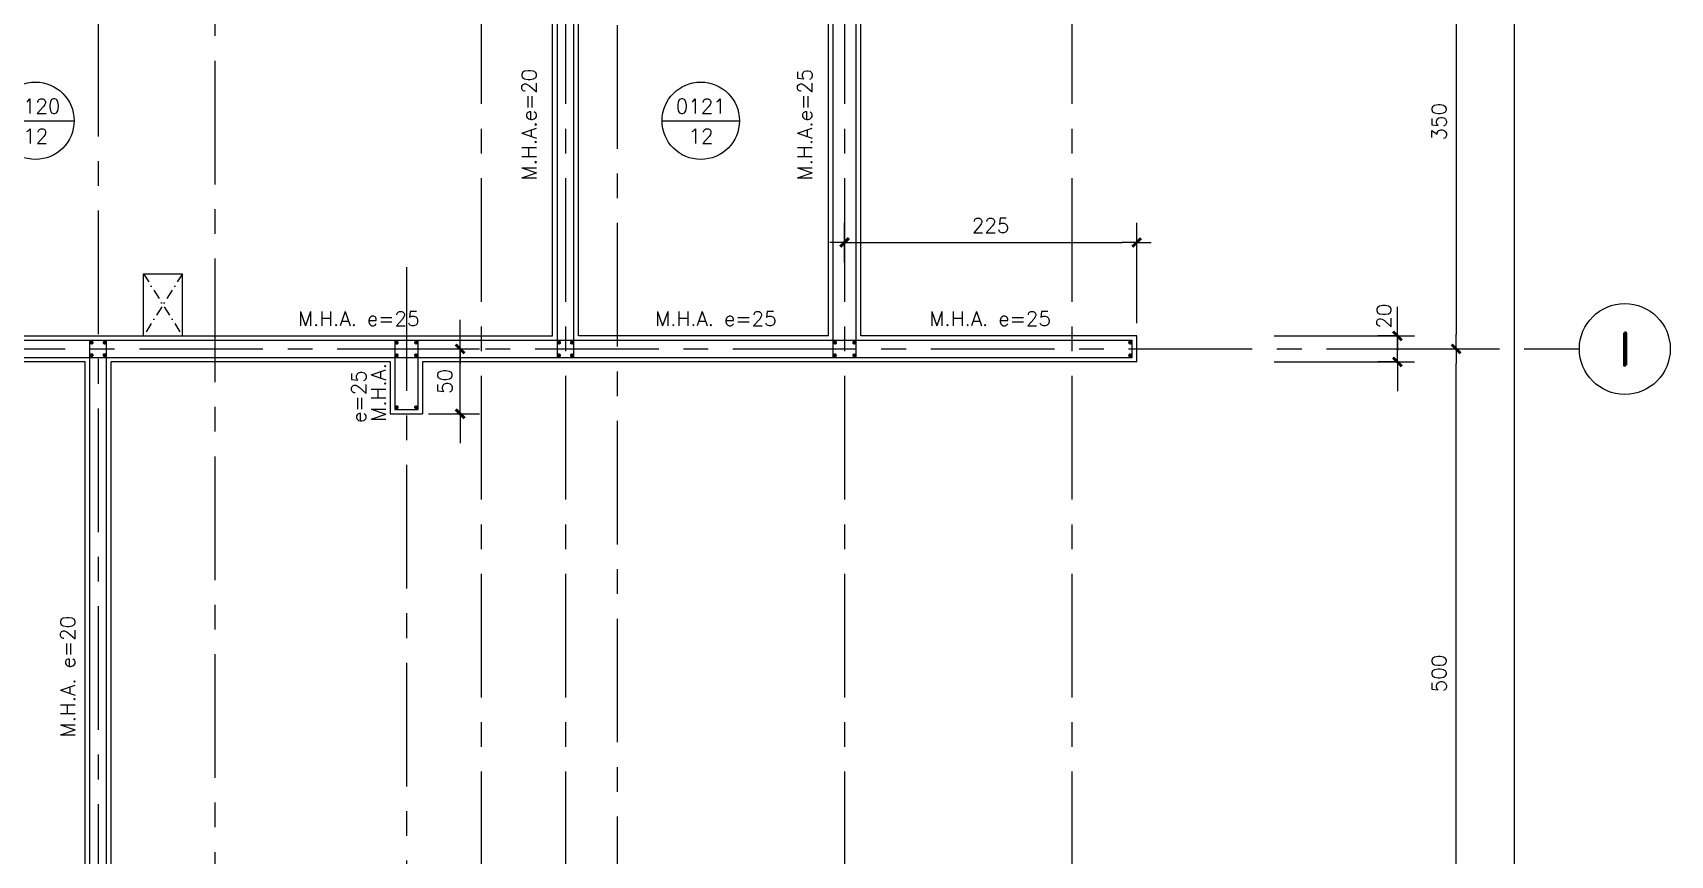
# Model space of a CAD drawing. Header units: millimetres. Extents: x -656862 to -653478, y 91928 to 96737.
# Drawn here: x -654740 to -653479, y 93707 to 94341 of the extents above; entities that cross this region are included whole.
import ezdxf
from ezdxf.enums import TextEntityAlignment as Align

# ---------------------------------------------------------------- set-up
doc = ezdxf.new("R2010")
doc.units = ezdxf.units.MM
doc.header["$LTSCALE"] = 30
doc.linetypes.add('CENTER', pattern=[50.8, 31.75, -6.35, 6.35, -6.35])
doc.linetypes.add('DASHDOT', pattern=[1, 0.5, -0.25, 0, -0.25])
for name, color, linetype in [('A-LINEA 015', 6, 'Continuous'), ('BORDE DE LOSAS', 3, 'Continuous'), ('COTAS', 5, 'Continuous'), ('Cotas2', 1, 'Continuous'), ('EJES', 1, 'CENTER'), ('MALLA', 1, 'Continuous'), ('MUROS', 5, 'Continuous'), ('TEXTOS1', 9, 'Continuous'), ('VANOS', 8, 'DASHDOT')]:
    doc.layers.add(name, color=color, linetype=linetype)
doc.styles.add('ROMAND', font='romand')
doc.styles.add('ROMANS', font='romans')
doc.dimstyles.new('ING-50', dxfattribs={"dimscale": 5, "dimtxt": 2.25, "dimasz": 2.25, "dimexe": 3, "dimexo": 0, "dimgap": 1.5, "dimtad": 1, "dimdec": 1, "dimzin": 12, "dimdsep": 46, "dimtxsty": 'ROMANS', "dimblk1": 'TICK1', "dimblk2": 'TICK1', "dimsah": 1, "dimcen": 0.09, "dimclrd": 2, "dimclre": 1, "dimclrt": 3, "dimadec": 1, "dimazin": 3, "dimtfac": 1, "dimtdec": 1, "dimtix": 1, "dimtmove": 2, "dimatfit": 3, "dimfxl": 3, "dimtolj": 1, "dimtzin": 12, "dimarcsym": 0})

# ---------------------------------------------------------------- blocks, each defined once
blk = doc.blocks.new('EJE-1')
at = {"color": 3, "linetype": 'Continuous'}
blk.add_circle((0, 0), 35, dxfattribs=at)
at = {"color": 5, "linetype": 'Continuous', "style": 'ROMAND'}
blk.add_attdef('0', text='', height=25, dxfattribs=at).set_placement((0.2, 0), align=Align.MIDDLE)
blk = doc.blocks.new('TICK1')
at = {"color": 2}
for points in [[(0, 0), (-1, 0)], [(0, 0), (1, 0)]]:
    blk.add_lwpolyline(points, dxfattribs=at)
at = {"color": 2, "const_width": 0.2}
blk.add_lwpolyline([(-0.3, -0.3), (0.3, 0.3)], dxfattribs=at)
blk = doc.blocks.new('*D32')
at = {"layer": 'COTAS', "color": 1, "lineweight": -2}
for p, q in [((-653648.2, 94447.5), (-653628.7, 94447.5)), ((-653648.2, 94097.5), (-653628.7, 94097.5))]:
    blk.add_line(p, q, dxfattribs=at)
at = {"layer": 'COTAS', "color": 2, "lineweight": -2}
blk.add_line((-653643.7, 94436.2), (-653643.7, 94108.7), dxfattribs=at)
at = {"layer": 'Defpoints', "color": 0}
for p in [(-653648.2, 94447.5), (-653648.2, 94097.5), (-653643.7, 94097.5)]:
    blk.add_point(p, dxfattribs=at)
at = {"layer": 'COTAS', "color": 2, "lineweight": -2, "xscale": 11.25, "yscale": 11.25, "zscale": 11.25}
for p, rotation in [((-653643.7, 94447.5), 90), ((-653643.7, 94097.5), 270)]:
    blk.add_blockref('TICK1', p, dxfattribs=dict(at, rotation=rotation))
at = {"layer": 'COTAS', "color": 3, "insert": (-653656.8, 94272.5), "char_height": 11.25, "attachment_point": 5, "rotation": 90, "style": 'ROMANS'}
blk.add_mtext('\\A1;350', dxfattribs=at)
blk = doc.blocks.new('*D33')
at = {"layer": 'COTAS', "color": 1, "lineweight": -2}
for p, q in [((-653648.2, 94097.5), (-653628.7, 94097.5)), ((-653648.2, 93597.5), (-653628.7, 93597.5))]:
    blk.add_line(p, q, dxfattribs=at)
at = {"layer": 'COTAS', "color": 2, "lineweight": -2}
blk.add_line((-653643.7, 93608.7), (-653643.7, 94086.2), dxfattribs=at)
at = {"layer": 'Defpoints', "color": 0}
for p in [(-653648.2, 94097.5), (-653643.7, 94097.5), (-653648.2, 93597.5)]:
    blk.add_point(p, dxfattribs=at)
at = {"layer": 'COTAS', "color": 2, "lineweight": -2, "xscale": 11.25, "yscale": 11.25, "zscale": 11.25}
for p, rotation in [((-653643.7, 94097.5), 90), ((-653643.7, 93597.5), 270)]:
    blk.add_blockref('TICK1', p, dxfattribs=dict(at, rotation=rotation))
at = {"layer": 'COTAS', "color": 3, "insert": (-653656.8, 93847.5), "char_height": 11.25, "attachment_point": 5, "rotation": 90, "style": 'ROMANS'}
blk.add_mtext('\\A1;500', dxfattribs=at)
blk = doc.blocks.new('*D34')
at = {"layer": 'COTAS', "color": 1, "lineweight": -2}
for p, q in [((-653603.2, 96327.5), (-653583.7, 96327.5)), ((-653603.2, 93347.5), (-653583.7, 93347.5))]:
    blk.add_line(p, q, dxfattribs=at)
at = {"layer": 'COTAS', "color": 2, "lineweight": -2}
blk.add_line((-653598.7, 93358.7), (-653598.7, 96316.2), dxfattribs=at)
at = {"layer": 'Defpoints', "color": 0}
for p in [(-653603.2, 96327.5), (-653598.7, 96327.5), (-653603.2, 93347.5)]:
    blk.add_point(p, dxfattribs=at)
at = {"layer": 'COTAS', "color": 2, "lineweight": -2, "xscale": 11.25, "yscale": 11.25, "zscale": 11.25}
for p, rotation in [((-653598.7, 96327.5), 90), ((-653598.7, 93347.5), 270)]:
    blk.add_blockref('TICK1', p, dxfattribs=dict(at, rotation=rotation))
at = {"layer": 'COTAS', "color": 3, "insert": (-653611.8, 94837.5), "char_height": 11.25, "attachment_point": 5, "rotation": 90, "style": 'ROMANS'}
blk.add_mtext('\\A1;2980', dxfattribs=at)
blk = doc.blocks.new('*D118')
at = {"layer": 'COTAS', "color": 2, "lineweight": -2}
for p, q in [((-653688.9, 94118.7), (-653688.9, 94130)), ((-653688.9, 94087.5), (-653688.9, 94107.5)), ((-653688.9, 94076.2), (-653688.9, 94065))]:
    blk.add_line(p, q, dxfattribs=at)
at = {"layer": 'COTAS', "color": 1, "lineweight": -2}
for p, q in [((-653688.7, 94107.5), (-653703.9, 94107.5)), ((-653688.9, 94087.5), (-653703.9, 94087.5))]:
    blk.add_line(p, q, dxfattribs=at)
at = {"layer": 'Defpoints', "color": 0}
for p in [(-653688.9, 94107.5), (-653688.7, 94107.5), (-653688.9, 94087.5)]:
    blk.add_point(p, dxfattribs=at)
at = {"layer": 'COTAS', "color": 2, "lineweight": -2, "xscale": 11.25, "yscale": 11.25, "zscale": 11.25}
for p, rotation in [((-653688.9, 94107.5), 270), ((-653688.9, 94087.5), 90)]:
    blk.add_blockref('TICK1', p, dxfattribs=dict(at, rotation=rotation))
at = {"layer": 'COTAS', "color": 3, "insert": (-653699.2, 94122.7), "char_height": 11.25, "attachment_point": 5, "rotation": 90, "style": 'ROMANS'}
blk.add_mtext('\\A1;20', dxfattribs=at)
blk = doc.blocks.new('*D130')
at = {"layer": 'COTAS', "color": 2, "lineweight": -2}
for p, q in [((-654410.8, 94108.7), (-654410.8, 94120)), ((-654410.8, 94047.5), (-654410.8, 94097.5)), ((-654410.8, 94036.2), (-654410.8, 94025))]:
    blk.add_line(p, q, dxfattribs=at)
at = {"layer": 'COTAS', "color": 1, "lineweight": -2}
for p, q in [((-654415.3, 94097.5), (-654395.8, 94097.5)), ((-654435.3, 94047.5), (-654395.8, 94047.5))]:
    blk.add_line(p, q, dxfattribs=at)
at = {"layer": 'Defpoints', "color": 0}
for p in [(-654415.3, 94097.5), (-654410.8, 94097.5), (-654435.3, 94047.5)]:
    blk.add_point(p, dxfattribs=at)
at = {"layer": 'COTAS', "color": 2, "lineweight": -2, "xscale": 11.25, "yscale": 11.25, "zscale": 11.25}
for p, rotation in [((-654410.8, 94097.5), 270), ((-654410.8, 94047.5), 90)]:
    blk.add_blockref('TICK1', p, dxfattribs=dict(at, rotation=rotation))
at = {"layer": 'COTAS', "color": 3, "insert": (-654422.6, 94072.5), "char_height": 11.25, "attachment_point": 5, "rotation": 90, "style": 'ROMANS'}
blk.add_mtext('\\A1;50', dxfattribs=at)
blk = doc.blocks.new('*D144')
at = {"layer": 'COTAS', "color": 1, "lineweight": -2}
for p, q in [((-654114.7, 94164), (-654114.7, 94194.5)), ((-653889.7, 94117.4), (-653889.7, 94194.5))]:
    blk.add_line(p, q, dxfattribs=at)
at = {"layer": 'COTAS', "color": 2, "lineweight": -2}
blk.add_line((-654103.5, 94179.5), (-653901, 94179.5), dxfattribs=at)
at = {"layer": 'Defpoints', "color": 0}
for p in [(-653889.7, 94179.5), (-654114.7, 94164), (-653889.7, 94117.4)]:
    blk.add_point(p, dxfattribs=at)
at = {"layer": 'COTAS', "color": 2, "lineweight": -2, "xscale": 11.25, "yscale": 11.25, "zscale": 11.25, "rotation": 180}
blk.add_blockref('TICK1', (-654114.7, 94179.5), dxfattribs=at)
at = {"layer": 'COTAS', "color": 2, "lineweight": -2, "xscale": 11.25, "yscale": 11.25, "zscale": 11.25}
blk.add_blockref('TICK1', (-653889.7, 94179.5), dxfattribs=at)
at = {"layer": 'COTAS', "color": 3, "insert": (-654002.2, 94192.6), "char_height": 11.25, "attachment_point": 5, "style": 'ROMANS'}
blk.add_mtext('\\A1;225', dxfattribs=at)
blk = doc.blocks.new('losa-ne')
at = {"color": 5, "linetype": 'Continuous'}
blk.add_line((-29.8, 0), (29.7, 0), dxfattribs=at)
at = {"color": 3, "linetype": 'Continuous'}
blk.add_circle((0, 0), 29.8, dxfattribs=at)
at = {"color": 3, "linetype": 'Continuous', "style": 'ROMANS'}
for tag, p in [('N%%DL', (0, 5.6)), ('ESP', (0.2, -17.4))]:
    blk.add_attdef(tag, text='', height=11.2, dxfattribs=at).set_placement(p, align=Align.CENTER)

msp = doc.modelspace()

# ---------------------------------------------------------------- linework, layer by layer
at = {"layer": 'BORDE DE LOSAS', "ltscale": 0.2}
for p, q in [((-654654.715, 94107.452), (-654654.715, 94155.452)), ((-654654.715, 94155.452), (-654624.715, 94155.452)), ((-654624.715, 94107.452), (-654624.715, 94155.452))]:
    msp.add_line(p, q, dxfattribs=at)
at = {"layer": 'Cotas2'}
for p, q in [((-653783.715, 94107.452), (-653675.719, 94107.452)), ((-653783.715, 94087.452), (-653675.719, 94087.452))]:
    msp.add_line(p, q, dxfattribs=at)
at = {"layer": 'EJES', "ltscale": 0.1}
for p, q in [((-654394.715, 96667.452), (-654394.715, 93007.452)), ((-654329.715, 96667.452), (-654329.715, 93007.452)), ((-654114.715, 96667.452), (-654114.715, 93007.452)), ((-653939.715, 96667.452), (-653939.715, 93007.452)), ((-654689.715, 96642.452), (-654689.715, 93007.452)), ((-654599.715, 95233.914), (-654599.715, 93007.452)), ((-654289.715, 93032.452), (-654289.715, 94918.367)), ((-654452.215, 94160.514), (-654452.215, 93032.452)), ((-656791.536, 94097.452), (-653548.715, 94097.452))]:
    msp.add_line(p, q, dxfattribs=at)
at = {"layer": 'MALLA', "ltscale": 0.5}
for p, q in [((-654123.715, 94883.952), (-654123.715, 94090.952)), ((-654105.715, 94090.952), (-654105.715, 94883.952)), ((-654336.215, 94453.952), (-654336.215, 94090.952)), ((-654323.215, 94090.952), (-654323.215, 94453.952)), ((-653893.215, 94103.952), (-655671.215, 94103.952)), ((-654696.215, 94103.952), (-654696.215, 93340.952)), ((-654683.215, 94103.952), (-654696.215, 94103.952)), ((-654683.215, 93340.952), (-654683.215, 94103.952)), ((-654461.22, 94103.952), (-654461.22, 94050.952)), ((-654443.215, 94103.952), (-654461.22, 94103.952)), ((-654461.215, 94103.952), (-654461.215, 94090.952)), ((-654461.215, 94101.452), (-654461.215, 94090.952)), ((-654443.215, 94050.952), (-654443.215, 94103.952)), ((-654323.215, 94090.952), (-654323.215, 94103.952)), ((-654105.715, 94090.952), (-654105.715, 94103.952)), ((-653893.215, 94090.952), (-653893.215, 94103.952)), ((-655671.215, 94090.952), (-653893.215, 94090.952)), ((-654336.215, 94090.952), (-654323.215, 94090.952)), ((-654123.715, 94090.952), (-654105.715, 94090.952)), ((-654461.22, 94050.952), (-654443.215, 94050.952)), ((-654443.215, 94050.952), (-654443.215, 94055.952))]:
    msp.add_line(p, q, dxfattribs=at)
at = {"layer": 'MALLA', "ltscale": 0.5, "const_width": 1.5}
for points in [[(-654695.374, 94102.361, 1), (-654693.874, 94102.361, 1)], [(-654685.556, 94102.361, 1), (-654684.056, 94102.361, 1)], [(-654460.379, 94102.361, 1), (-654458.879, 94102.361, 1)], [(-654460.374, 94102.292, 1), (-654458.874, 94102.292, 1)], [(-654460.374, 94102.292, 1), (-654458.874, 94102.292, 1)], [(-654445.556, 94102.361, 1), (-654444.056, 94102.361, 1)], [(-654335.297, 94102.361, 1), (-654333.797, 94102.361, 1)], [(-654325.556, 94102.361, 1), (-654324.056, 94102.361, 1)], [(-654122.758, 94102.361, 1), (-654121.258, 94102.361, 1)], [(-654108.056, 94102.361, 1), (-654106.556, 94102.361, 1)], [(-653895.556, 94102.361, 1), (-653894.056, 94102.361, 1)], [(-654695.374, 94092.671, 1), (-654693.874, 94092.671, 1)], [(-654685.556, 94092.671, 1), (-654684.056, 94092.671, 1)], [(-654460.374, 94092.543, 1), (-654458.874, 94092.543, 1)], [(-654445.556, 94092.582, 1), (-654444.056, 94092.582, 1)], [(-654335.374, 94092.543, 1), (-654333.874, 94092.543, 1)], [(-654325.556, 94092.543, 1), (-654324.056, 94092.543, 1)], [(-654325.556, 94092.543, 1), (-654324.056, 94092.543, 1)], [(-654122.874, 94092.543, 1), (-654121.374, 94092.543, 1)], [(-654108.056, 94092.543, 1), (-654106.556, 94092.543, 1)], [(-654108.056, 94092.543, 1), (-654106.556, 94092.543, 1)], [(-653895.556, 94092.543, 1), (-653894.056, 94092.543, 1)], [(-653895.556, 94092.543, 1), (-653894.056, 94092.543, 1)], [(-654460.379, 94052.543, 1), (-654458.879, 94052.543, 1)], [(-654445.556, 94052.543, 1), (-654444.056, 94052.543, 1)], [(-654445.556, 94052.543, 1), (-654444.056, 94052.543, 1)]]:
    msp.add_lwpolyline(points, format="xyb", close=True, dxfattribs=at)
at = {"layer": 'MUROS'}
for p, q in [((-654339.715, 94107.452), (-654339.715, 94437.452)), ((-654319.715, 94107.452), (-654319.715, 94437.452)), ((-654127.215, 94107.452), (-654127.215, 94437.452)), ((-654102.215, 94107.452), (-654102.215, 94437.452)), ((-655674.715, 94107.452), (-654339.715, 94107.452)), ((-654127.215, 94107.452), (-654319.715, 94107.452)), ((-653889.715, 94107.452), (-654102.215, 94107.452)), ((-653889.715, 94087.452), (-653889.715, 94107.452)), ((-654699.715, 94087.452), (-655674.715, 94087.452)), ((-654464.715, 94087.452), (-654679.715, 94087.452)), ((-653889.715, 94087.452), (-654439.715, 94087.452)), ((-654439.715, 94087.452), (-654439.715, 94047.452))]:
    msp.add_line(p, q, dxfattribs=at)
at = {"layer": 'MUROS', "ltscale": 0.15}
for p, q in [((-654699.715, 93357.452), (-654699.715, 94087.452)), ((-654679.715, 93337.452), (-654679.715, 94087.452))]:
    msp.add_line(p, q, dxfattribs=at)
at = {"layer": 'MUROS', "ltscale": 0.5}
for p, q in [((-654464.715, 94087.452), (-654464.715, 94047.452)), ((-654464.715, 94047.452), (-654439.715, 94047.452))]:
    msp.add_line(p, q, dxfattribs=at)
at = {"layer": 'VANOS', "ltscale": 0.5}
for p, q in [((-654624.715, 94155.452), (-654654.715, 94107.452)), ((-654654.715, 94155.452), (-654624.715, 94107.452))]:
    msp.add_line(p, q, dxfattribs=at)

# ---------------------------------------------------------------- block references
at = {"layer": 'A-LINEA 015', "ltscale": 0.5}
msp.add_blockref('EJE-1', (-653513.715, 94097.452), dxfattribs=at).add_auto_attribs({'0': 'I'})
at = {"layer": 'TEXTOS1', "ltscale": 0.5}
for p, values in [((-654737.972, 94273.266), {'N%%DL': '0120', 'ESP': '12'}), ((-654225.496, 94273.266), {'N%%DL': '0121', 'ESP': '12'})]:
    msp.add_blockref('losa-ne', p, dxfattribs=at).add_auto_attribs(values)

# ---------------------------------------------------------------- texts
at = {"layer": 'TEXTOS1', "style": 'ROMANS'}
for s, p in [('M.H.A.e=20', (-654352.114, 94270.377)), ('M.H.A.e=25', (-654139.614, 94270.377)), ('M.H.A.', (-654468.129, 94064.04)), ('e=25', (-654483.241, 94060.801)), ('M.H.A. e=20', (-654707.43, 93845.128))]:
    msp.add_text(s, height=11.25, rotation=90, dxfattribs=at).set_placement(p, align=Align.CENTER)
for p in [(-654488.896, 94115.181), (-654213.849, 94115.181), (-654002.563, 94115.181)]:
    msp.add_text('M.H.A. e=25', height=11.25, dxfattribs=at).set_placement(p, align=Align.CENTER)

# ---------------------------------------------------------------- dimensions: what is measured, and where the dimension line sits
at = {"layer": 'COTAS'}
for base, p1, p2, angle, picture, middle in [((-653598.715, 96327.452), (-653603.215, 93347.452), (-653603.215, 96327.452), 90, '*D34', (-653611.84, 94837.452)), ((-653643.715, 94097.452), (-653648.215, 94447.452), (-653648.215, 94097.452), 270, '*D32', (-653656.84, 94272.452)), ((-653643.715, 94097.452), (-653648.215, 93597.452), (-653648.215, 94097.452), 90, '*D33', (-653656.84, 93847.452))]:
    dim = msp.add_linear_dim(base=base, p1=p1, p2=p2, angle=angle, dimstyle='ING-50', dxfattribs=at)
    dim.commit()
    dim.dimension.update_dxf_attribs({"geometry": picture, "text_midpoint": middle})
dim = msp.add_linear_dim(base=(-653889.715, 94179.478), p1=(-654114.715, 94164.013), p2=(-653889.715, 94117.396), dimstyle='ING-50', dxfattribs=at)
dim.commit()
dim.dimension.update_dxf_attribs({"geometry": '*D144', "text_midpoint": (-654002.215, 94192.603)})
for base, p1, p2, picture, middle in [((-654410.77, 94097.452), (-654435.337, 94047.452), (-654415.27, 94097.452), '*D130', (-654422.551, 94072.452)), ((-653688.866, 94107.452), (-653688.866, 94087.452), (-653688.715, 94107.452), '*D118', (-653699.161, 94122.657))]:
    dim = msp.add_linear_dim(base=base, p1=p1, p2=p2, angle=90, dimstyle='ING-50', dxfattribs=at)
    dim.commit()
    dim.dimension.update_dxf_attribs({"geometry": picture, "text_midpoint": middle, "dimtype": 160})

doc.saveas('drawing.dxf')
